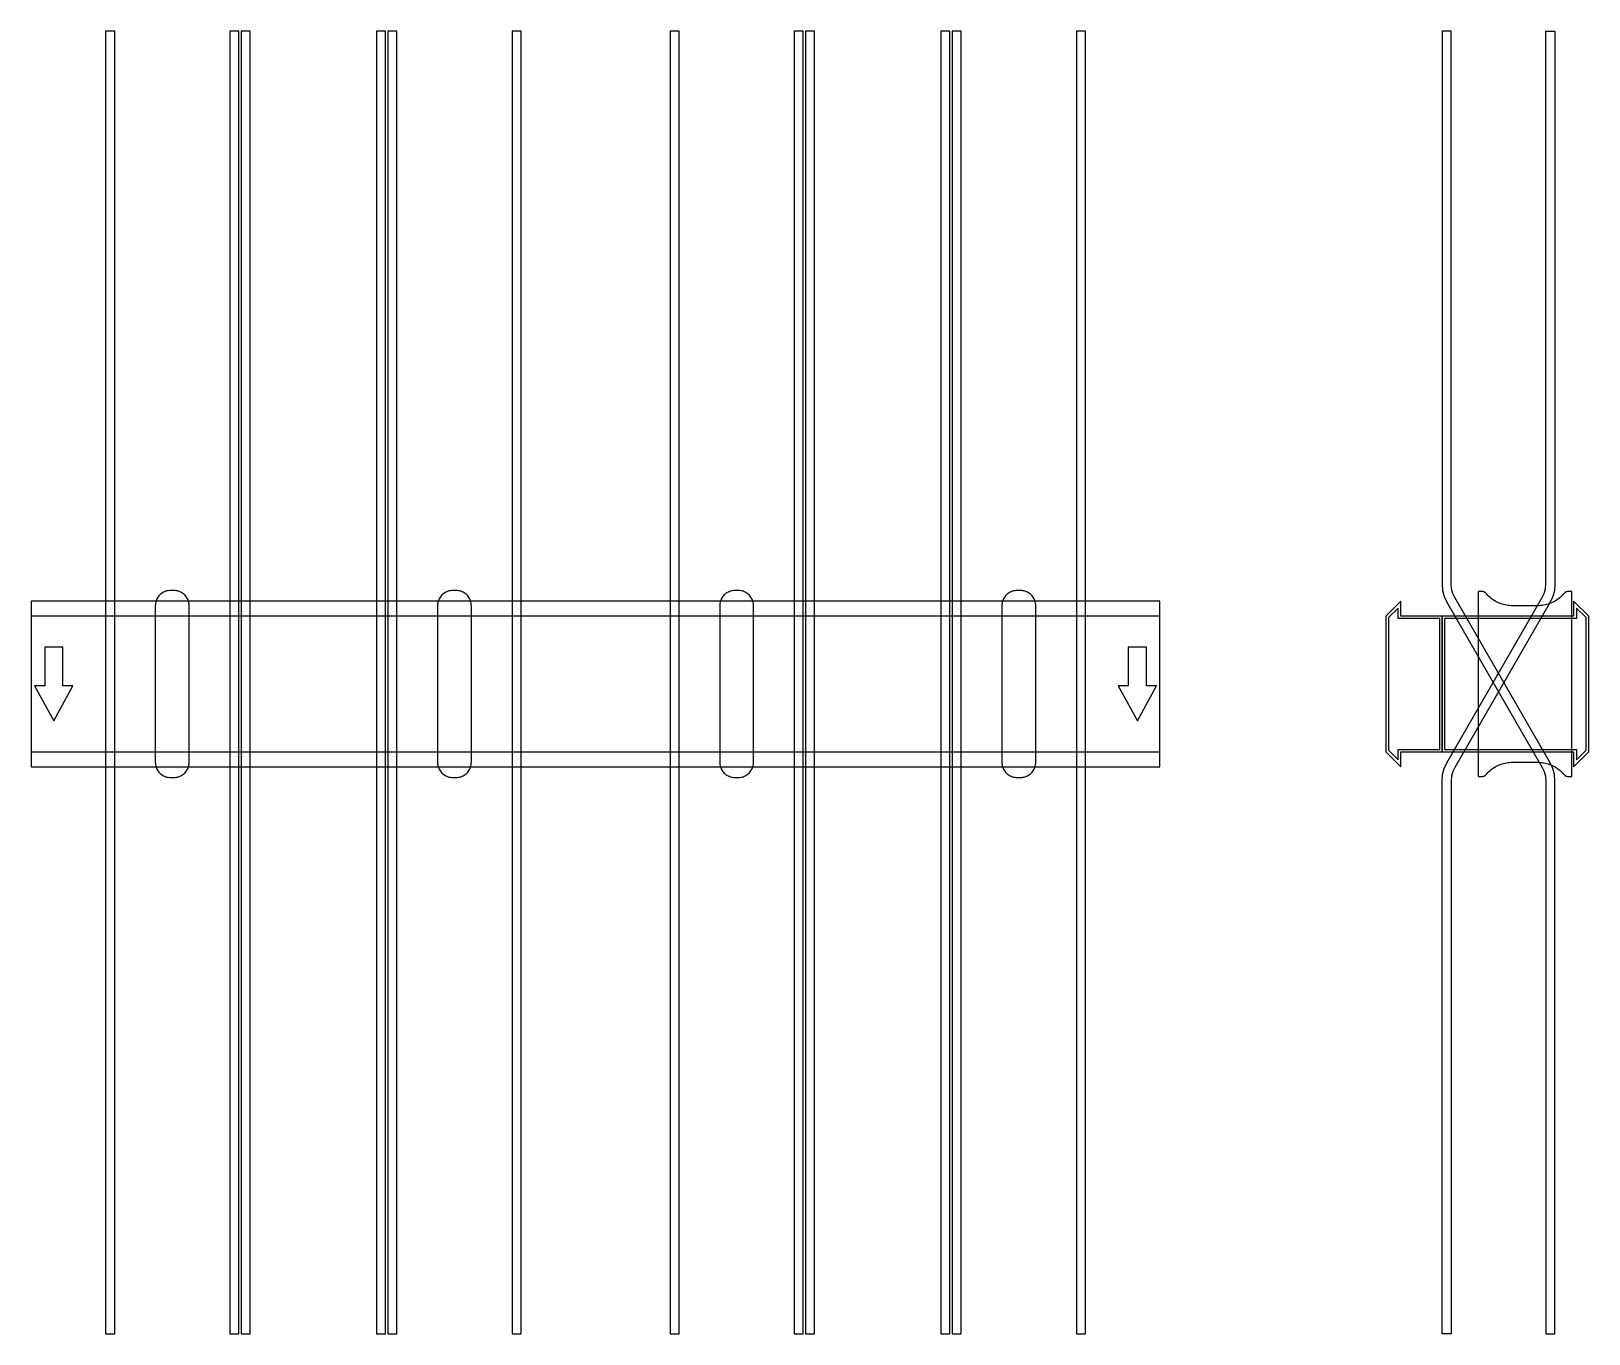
# Model space of a CAD drawing. Extents: x 0 to 1380, y -576 to 578.
import ezdxf

# ---------------------------------------------------------------- set-up
doc = ezdxf.new("R2010")
doc.units = 0
doc.layers.add('Halfen', color=7, linetype='CONTINUOUS')

msp = doc.modelspace()

# ---------------------------------------------------------------- linework, layer by layer
at = {"layer": 'Halfen', "color": 7}
for points in [[(74, -575.609), (74, 578.25), (66, 578.25), (66, -575.609)], [(184, -575.609), (184, 578.25), (176, 578.25), (176, -575.609)], [(194, -575.609), (194, 578.25), (186, 578.25), (186, -575.609)], [(314, -575.609), (314, 578.25), (306, 578.25), (306, -575.609)], [(324, -575.609), (324, 578.25), (316, 578.25), (316, -575.609)], [(434, -575.609), (434, 578.25), (426, 578.25), (426, -575.609)], [(574, -575.609), (574, 578.25), (566, 578.25), (566, -575.609)], [(684, -575.609), (684, 578.25), (676, 578.25), (676, -575.609)], [(694, -575.609), (694, 578.25), (686, 578.25), (686, -575.609)], [(814, -575.609), (814, 578.25), (806, 578.25), (806, -575.609)], [(824, -575.609), (824, 578.25), (816, 578.25), (816, -575.609)], [(934, -575.609), (934, 578.25), (926, 578.25), (926, -575.609)], [(1350, -575.609), (1350, -85.856), (1349.514, -80.3), (1348.07, -74.912), (1345.713, -69.856), (1261.215, 76.497), (1259.447, 80.289), (1258.365, 84.33), (1258, 88.497), (1258, 578.25), (1250, 578.25), (1250, 88.497), (1250.486, 82.941), (1251.93, 77.553), (1254.287, 72.497), (1338.785, -73.856), (1340.553, -77.648), (1341.635, -81.689), (1342, -85.856), (1342, -575.609)], [(1250, -575.609), (1250, -85.856), (1250.486, -80.3), (1251.93, -74.912), (1254.287, -69.856), (1338.785, 76.497), (1340.553, 80.289), (1341.635, 84.33), (1342, 88.497), (1342, 578.25), (1350, 578.25), (1350, 88.497), (1349.514, 82.941), (1348.07, 77.553), (1345.713, 72.497), (1261.215, -73.856), (1259.447, -77.648), (1258.365, -81.689), (1258, -85.856), (1258, -575.609)], [(0, -73.5), (1000, -73.5), (1000, 73.5), (0, 73.5)], [(140, -69.3), (140, -56.8), (140, 69.3), (139.958, 70.359), (139.834, 71.412), (139.627, 72.452), (139.339, 73.472), (138.972, 74.466), (138.529, 75.429), (138.011, 76.354), (137.422, 77.235), (136.765, 78.068), (136.046, 78.846), (135.268, 79.565), (134.435, 80.222), (133.554, 80.811), (132.629, 81.329), (131.666, 81.772), (130.672, 82.139), (129.652, 82.427), (128.612, 82.634), (127.559, 82.758), (126.5, 82.8), (123.5, 82.8), (122.441, 82.758), (121.388, 82.634), (120.348, 82.427), (119.328, 82.139), (118.334, 81.772), (117.371, 81.329), (116.446, 80.811), (115.565, 80.222), (114.732, 79.565), (113.954, 78.846), (113.235, 78.068), (112.578, 77.235), (111.989, 76.354), (111.471, 75.429), (111.028, 74.466), (110.661, 73.472), (110.373, 72.452), (110.166, 71.412), (110.042, 70.359), (110, 69.3), (110, -56.8), (110, -69.3), (110.042, -70.359), (110.166, -71.412), (110.373, -72.452), (110.661, -73.472), (111.028, -74.466), (111.471, -75.429), (111.989, -76.354), (112.578, -77.235), (113.235, -78.068), (113.954, -78.846), (114.732, -79.565), (115.565, -80.222), (116.446, -80.811), (117.371, -81.329), (118.334, -81.772), (119.328, -82.139), (120.348, -82.427), (121.388, -82.634), (122.441, -82.758), (123.5, -82.8), (126.5, -82.8), (127.559, -82.758), (128.612, -82.634), (129.652, -82.427), (130.672, -82.139), (131.666, -81.772), (132.629, -81.329), (133.554, -80.811), (134.435, -80.222), (135.268, -79.565), (136.046, -78.846), (136.765, -78.068), (137.422, -77.235), (138.011, -76.354), (138.529, -75.429), (138.972, -74.466), (139.339, -73.472), (139.627, -72.452), (139.834, -71.412), (139.958, -70.359), (140, -69.3)], [(390, -69.3), (390, -56.8), (390, 69.3), (389.958, 70.359), (389.834, 71.412), (389.627, 72.452), (389.339, 73.472), (388.972, 74.466), (388.529, 75.429), (388.011, 76.354), (387.422, 77.235), (386.765, 78.068), (386.046, 78.846), (385.268, 79.565), (384.435, 80.222), (383.554, 80.811), (382.629, 81.329), (381.666, 81.772), (380.672, 82.139), (379.652, 82.427), (378.612, 82.634), (377.559, 82.758), (376.5, 82.8), (373.5, 82.8), (372.441, 82.758), (371.388, 82.634), (370.348, 82.427), (369.328, 82.139), (368.334, 81.772), (367.371, 81.329), (366.446, 80.811), (365.565, 80.222), (364.732, 79.565), (363.954, 78.846), (363.235, 78.068), (362.578, 77.235), (361.989, 76.354), (361.471, 75.429), (361.028, 74.466), (360.661, 73.472), (360.373, 72.452), (360.166, 71.412), (360.042, 70.359), (360, 69.3), (360, -56.8), (360, -69.3), (360.042, -70.359), (360.166, -71.412), (360.373, -72.452), (360.661, -73.472), (361.028, -74.466), (361.471, -75.429), (361.989, -76.354), (362.578, -77.235), (363.235, -78.068), (363.954, -78.846), (364.732, -79.565), (365.565, -80.222), (366.446, -80.811), (367.371, -81.329), (368.334, -81.772), (369.328, -82.139), (370.348, -82.427), (371.388, -82.634), (372.441, -82.758), (373.5, -82.8), (376.5, -82.8), (377.559, -82.758), (378.612, -82.634), (379.652, -82.427), (380.672, -82.139), (381.666, -81.772), (382.629, -81.329), (383.554, -80.811), (384.435, -80.222), (385.268, -79.565), (386.046, -78.846), (386.765, -78.068), (387.422, -77.235), (388.011, -76.354), (388.529, -75.429), (388.972, -74.466), (389.339, -73.472), (389.627, -72.452), (389.834, -71.412), (389.958, -70.359), (390, -69.3)], [(640, -69.3), (640, -56.8), (640, 69.3), (639.958, 70.359), (639.834, 71.412), (639.627, 72.452), (639.339, 73.472), (638.972, 74.466), (638.529, 75.429), (638.011, 76.354), (637.422, 77.235), (636.765, 78.068), (636.046, 78.846), (635.268, 79.565), (634.435, 80.222), (633.554, 80.811), (632.629, 81.329), (631.666, 81.772), (630.672, 82.139), (629.652, 82.427), (628.612, 82.634), (627.559, 82.758), (626.5, 82.8), (623.5, 82.8), (622.441, 82.758), (621.388, 82.634), (620.348, 82.427), (619.328, 82.139), (618.334, 81.772), (617.371, 81.329), (616.446, 80.811), (615.565, 80.222), (614.732, 79.565), (613.954, 78.846), (613.235, 78.068), (612.578, 77.235), (611.989, 76.354), (611.471, 75.429), (611.028, 74.466), (610.661, 73.472), (610.373, 72.452), (610.166, 71.412), (610.042, 70.359), (610, 69.3), (610, -56.8), (610, -69.3), (610.042, -70.359), (610.166, -71.412), (610.373, -72.452), (610.661, -73.472), (611.028, -74.466), (611.471, -75.429), (611.989, -76.354), (612.578, -77.235), (613.235, -78.068), (613.954, -78.846), (614.732, -79.565), (615.565, -80.222), (616.446, -80.811), (617.371, -81.329), (618.334, -81.772), (619.328, -82.139), (620.348, -82.427), (621.388, -82.634), (622.441, -82.758), (623.5, -82.8), (626.5, -82.8), (627.559, -82.758), (628.612, -82.634), (629.652, -82.427), (630.672, -82.139), (631.666, -81.772), (632.629, -81.329), (633.554, -80.811), (634.435, -80.222), (635.268, -79.565), (636.046, -78.846), (636.765, -78.068), (637.422, -77.235), (638.011, -76.354), (638.529, -75.429), (638.972, -74.466), (639.339, -73.472), (639.627, -72.452), (639.834, -71.412), (639.958, -70.359), (640, -69.3)], [(890, -69.3), (890, -56.8), (890, 69.3), (889.958, 70.359), (889.834, 71.412), (889.627, 72.452), (889.339, 73.472), (888.972, 74.466), (888.529, 75.429), (888.011, 76.354), (887.422, 77.235), (886.765, 78.068), (886.046, 78.846), (885.268, 79.565), (884.435, 80.222), (883.554, 80.811), (882.629, 81.329), (881.666, 81.772), (880.672, 82.139), (879.652, 82.427), (878.612, 82.634), (877.559, 82.758), (876.5, 82.8), (873.5, 82.8), (872.441, 82.758), (871.388, 82.634), (870.348, 82.427), (869.328, 82.139), (868.334, 81.772), (867.371, 81.329), (866.446, 80.811), (865.565, 80.222), (864.732, 79.565), (863.954, 78.846), (863.235, 78.068), (862.578, 77.235), (861.989, 76.354), (861.471, 75.429), (861.028, 74.466), (860.661, 73.472), (860.373, 72.452), (860.166, 71.412), (860.042, 70.359), (860, 69.3), (860, -56.8), (860, -69.3), (860.042, -70.359), (860.166, -71.412), (860.373, -72.452), (860.661, -73.472), (861.028, -74.466), (861.471, -75.429), (861.989, -76.354), (862.578, -77.235), (863.235, -78.068), (863.954, -78.846), (864.732, -79.565), (865.565, -80.222), (866.446, -80.811), (867.371, -81.329), (868.334, -81.772), (869.328, -82.139), (870.348, -82.427), (871.388, -82.634), (872.441, -82.758), (873.5, -82.8), (876.5, -82.8), (877.559, -82.758), (878.612, -82.634), (879.652, -82.427), (880.672, -82.139), (881.666, -81.772), (882.629, -81.329), (883.554, -80.811), (884.435, -80.222), (885.268, -79.565), (886.046, -78.846), (886.765, -78.068), (887.422, -77.235), (888.011, -76.354), (888.529, -75.429), (888.972, -74.466), (889.339, -73.472), (889.627, -72.452), (889.834, -71.412), (889.958, -70.359), (890, -69.3)], [(1250, -60), (1250, 60), (1213.5, 60), (1213.5, 73.5), (1200, 60), (1200, -60), (1213.5, -73.5), (1213.5, -60)], [(1380, -60), (1380, 60), (1366.5, 73.5), (1366.5, 60), (1250, 60), (1250, -60), (1366.5, -60), (1366.5, -73.5)], [(1365, -81.8), (1365, 81.8), (1361, 81.8), (1360.846, 81.797), (1360.691, 81.786), (1360.538, 81.769), (1360.385, 81.746), (1360.234, 81.715), (1360.084, 81.678), (1359.936, 81.634), (1359.789, 81.584), (1359.646, 81.527), (1359.505, 81.464), (1359.366, 81.395), (1359.231, 81.32), (1359.1, 81.239), (1358.972, 81.153), (1358.848, 81.06), (1358.728, 80.963), (1358.613, 80.86), (1358.502, 80.752), (1358.397, 80.639), (1358.296, 80.522), (1357.41, 79.491), (1356.479, 78.5), (1355.505, 77.551), (1354.491, 76.646), (1353.437, 75.787), (1352.347, 74.975), (1351.222, 74.211), (1350.064, 73.499), (1348.876, 72.838), (1347.66, 72.23), (1346.418, 71.676), (1345.153, 71.178), (1343.867, 70.736), (1342.563, 70.351), (1341.243, 70.024), (1339.911, 69.756), (1338.567, 69.547), (1337.216, 69.397), (1335.859, 69.307), (1334.5, 69.277), (1312.5, 69.277), (1311.141, 69.307), (1309.784, 69.397), (1308.433, 69.547), (1307.089, 69.756), (1305.757, 70.024), (1304.437, 70.351), (1303.133, 70.736), (1301.847, 71.178), (1300.582, 71.676), (1299.34, 72.23), (1298.124, 72.838), (1296.936, 73.499), (1295.778, 74.211), (1294.653, 74.975), (1293.563, 75.787), (1292.509, 76.646), (1291.495, 77.551), (1290.521, 78.5), (1289.59, 79.491), (1288.704, 80.522), (1288.603, 80.639), (1288.498, 80.752), (1288.387, 80.86), (1288.272, 80.963), (1288.152, 81.06), (1288.028, 81.153), (1287.9, 81.239), (1287.769, 81.32), (1287.634, 81.395), (1287.495, 81.464), (1287.354, 81.527), (1287.211, 81.584), (1287.064, 81.634), (1286.916, 81.678), (1286.766, 81.715), (1286.615, 81.746), (1286.462, 81.769), (1286.309, 81.786), (1286.154, 81.797), (1286, 81.8), (1282, 81.8), (1282, -81.8), (1286, -81.8), (1286.154, -81.797), (1286.309, -81.786), (1286.462, -81.769), (1286.615, -81.746), (1286.766, -81.715), (1286.916, -81.678), (1287.064, -81.634), (1287.211, -81.584), (1287.354, -81.527), (1287.495, -81.464), (1287.634, -81.395), (1287.769, -81.32), (1287.9, -81.239), (1288.028, -81.153), (1288.152, -81.06), (1288.272, -80.963), (1288.387, -80.86), (1288.498, -80.752), (1288.603, -80.639), (1288.704, -80.522), (1289.59, -79.491), (1290.521, -78.5), (1291.495, -77.551), (1292.509, -76.646), (1293.563, -75.787), (1294.653, -74.975), (1295.778, -74.211), (1296.936, -73.499), (1298.124, -72.838), (1299.34, -72.23), (1300.582, -71.676), (1301.847, -71.178), (1303.133, -70.736), (1304.437, -70.351), (1305.757, -70.024), (1307.089, -69.756), (1308.433, -69.547), (1309.784, -69.397), (1311.141, -69.307), (1312.5, -69.277), (1334.5, -69.277), (1335.859, -69.307), (1337.216, -69.397), (1338.567, -69.547), (1339.911, -69.756), (1341.243, -70.024), (1342.563, -70.351), (1343.867, -70.736), (1345.153, -71.178), (1346.418, -71.676), (1347.66, -72.23), (1348.876, -72.838), (1350.064, -73.499), (1351.222, -74.211), (1352.347, -74.975), (1353.437, -75.787), (1354.491, -76.646), (1355.505, -77.551), (1356.479, -78.5), (1357.41, -79.491), (1358.296, -80.522), (1358.397, -80.639), (1358.502, -80.752), (1358.613, -80.86), (1358.728, -80.963), (1358.848, -81.06), (1358.972, -81.153), (1359.1, -81.239), (1359.231, -81.32), (1359.366, -81.395), (1359.505, -81.464), (1359.646, -81.527), (1359.789, -81.584), (1359.936, -81.634), (1360.084, -81.678), (1360.234, -81.715), (1360.385, -81.746), (1360.538, -81.769), (1360.691, -81.786), (1360.846, -81.797), (1361, -81.8)], [(0, -60), (1000, -60), (1000, 60), (0, 60)], [(1248, -58), (1248, 58), (1211, 58), (1211, 67.25), (1202.5, 58.75), (1202.5, -58.75), (1211, -67.25), (1211, -58)], [(1377.5, -58.75), (1377.5, 58.75), (1369, 67.25), (1369, 58), (1252, 58), (1252, -58), (1369, -58), (1369, -67.25)], [(20, -32.5), (37, -1.5), (28, -1.5), (28, 32.5), (12, 32.5), (12, -1.5), (3, -1.5)], [(980, -32.5), (997, -1.5), (988, -1.5), (988, 32.5), (972, 32.5), (972, -1.5), (963, -1.5)]]:
    msp.add_lwpolyline(points, close=True, dxfattribs=at)

doc.saveas('drawing.dxf')
